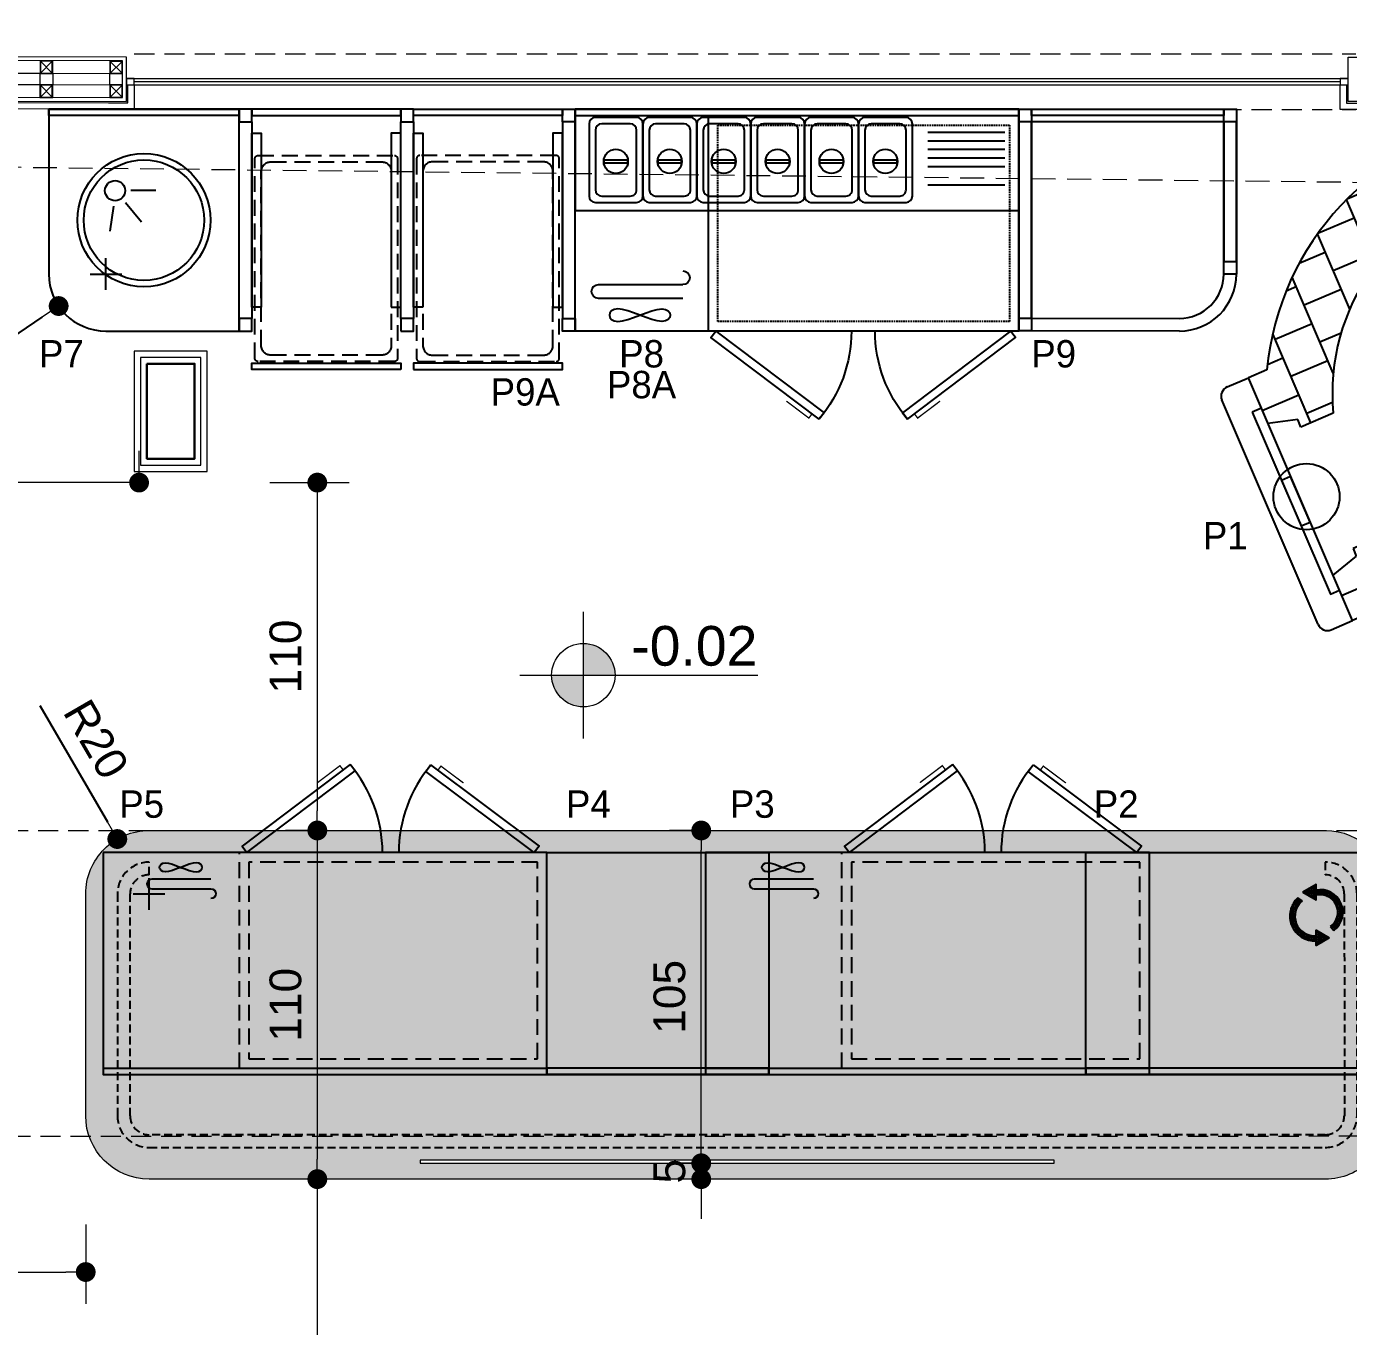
# Model space of a CAD drawing. Header units: centimetres. Extents: x 5488 to 20269, y -31398 to -19684.
# Drawn here: x 7543.6 to 7960.6, y -23204.1 to -22793.9 of the extents above; entities that cross this region are included whole.
import ezdxf
from ezdxf.enums import TextEntityAlignment as Align

# ---------------------------------------------------------------- set-up
doc = ezdxf.new("R2010")
doc.units = ezdxf.units.CM
doc.header["$PDMODE"] = 1
for name, pattern in [('( Hidden )', [0.375, 0.25, -0.125]), ('DASHED', [0.75, 0.5, -0.25]), ('HIDDEN', [9.524999999999999, 6.35, -3.175])]:
    doc.linetypes.add(name, pattern=pattern)
for name, color, linetype in [('002 Çizgi', 7, 'Continuous'), ('S2000-002 Çizgi', 7, 'Continuous'), ('xxx_Autoxxx_Auto_Mobilya_Metal', 132, 'Continuous')]:
    doc.layers.add(name, color=color, linetype=linetype)
for name, color, linetype, lineweight in [('CRC_plan_kot', 4, 'Continuous', 20), ('CRC_plan_kot_isim', 3, 'Continuous', 20), ('xxx_Auto_DIMENSION_INTERIOR', 33, 'Continuous', 0), ('xxx_Auto_Duvar_Alcipan', 51, 'Continuous', 0), ('xxx_Auto_Duvar_Duvar Gorunus 02', 251, 'Continuous', 9), ('xxx_Auto_Element_Dograma Cam', 140, 'Continuous', 9), ('xxx_Auto_Kaplama_Ahşap Tarama', 16, 'Continuous', 5), ('xxx_Auto_Kaplama_Doğal Taş', 43, 'Continuous', 13), ('xxx_Auto_Konstruksiyon_Metal', 141, 'Continuous', 0), ('xxx_Auto_Mobilya_Mermer', 21, 'Continuous', 15), ('xxx_Auto_Olcu_Ic', 33, 'Continuous', 9), ('xxx_Auto_Tasiyici_Betonarme', 1, 'Continuous', 30), ('xxx_Auto_Tefris_Silik', 252, 'Continuous', 13), ('xxx_Auto_Yardimci_Yazi', 7, 'Continuous', 9)]:
    doc.layers.add(name, color=color, linetype=linetype, lineweight=lineweight)
doc.styles.add('a_Arial-50', font='arial.ttf', dxfattribs={"height": 0.125})
doc.styles.add('AUTOBAN', font='')
doc.styles.add('TAKSİM', font='GOTHIC.TTF', dxfattribs={"height": 20})
doc.styles.get('AUTOBAN').set_extended_font_data('Helvetica Normal Tr')
doc.dimstyles.new('AUTO_DIM_1-50', dxfattribs={"dimtxt": 10, "dimasz": 6.25, "dimexe": 10, "dimexo": 10, "dimgap": 5, "dimtad": 1, "dimdec": 0, "dimzin": 0, "dimdsep": 46, "dimtxsty": 'AUTOBAN', "dimblk": 'DOT', "dimcen": 5, "dimclrd": 256, "dimclre": 256, "dimclrt": 256, "dimadec": 0, "dimazin": 0, "dimtfac": 1, "dimtdec": 0, "dimtix": 1, "dimtofl": 0, "dimtmove": 1, "dimatfit": 3, "dimfxl": 15, "dimfxlon": 1, "dimtolj": 1, "dimtzin": 0, "dimlwd": -1, "dimlwe": -1, "dimarcsym": 0})
pattern_1 = [(0, (-10433.04148533649, 21099.85760030891), (0, 0.5588000000000001), [0.4064, -0.1524]), (90, (-10433.04148533649, 21099.85760030891), (-0.5588000000000001, 0), [0.4064, -0.1524])]

# ---------------------------------------------------------------- blocks, each defined once
blk = doc.blocks.new('level_50')
for points in [[(10, -9.094947017729282e-13, 0.4142135623730951), (0, 9.99999999999909), (0, -9.094947017729282e-13)], [(0, -9.094947017729282e-13), (-10, -9.094947017729282e-13, 0.4142135623730951), (0, -10.00000000000091)]]:
    blk.add_hatch(color=256).paths.add_polyline_path(points)
for p, q in [((0, 0), (0, 20)), ((-20, 0), (0, 0)), ((0, -20), (0, 0)), ((0, 0), (55, 0))]:
    blk.add_line(p, q)
blk.add_circle((0, 0), 10)
blk = doc.blocks.new('level')
blk.add_blockref('level_50', (0, 0))
at = {"layer": 'xxx_Auto_Yardimci_Yazi', "style": 'a_Arial-50'}
blk.add_attdef('LEVEL', text='', height=12.5, dxfattribs=at).set_placement((35, 3), align=Align.CENTER)
blk = doc.blocks.new('PLAN KOT')
at = {"layer": 'CRC_plan_kot'}
ref = blk.add_blockref('level', (-1005.077830960752, 1667.280894324485), dxfattribs=at)
ref.add_attrib('LEVEL', '-0.02', dxfattribs={"layer": 'CRC_plan_kot_isim', "height": 12.5, "style": 'a_Arial-50'}).set_placement((-970.077830960985, 1670.280894324485), align=Align.CENTER)
blk = doc.blocks.new('A$Cb3d25d0a')
at = {"layer": 'xxx_Auto_Konstruksiyon_Metal', "lineweight": 20}
h = blk.add_hatch(color=256, dxfattribs=at)
h.dxf.hatch_style = 1
h.paths.add_polyline_path([(2, 2), (2, -2), (-2, -2), (-2, 2)])
h.paths.add_polyline_path([(1.883423099934589, 1.883423099934589), (-1.883423099992797, 1.883423099934589), (-1.883423099992797, -1.883423099934589), (1.883423099934589, -1.883423099934589)], flags=16)
for points in [[(2, -2), (2, 2), (-2, 2), (-2, -2)], [(1.883423099934589, -1.883423099934589), (1.883423099934589, 1.883423099934589), (-1.883423099992797, 1.883423099934589), (-1.883423099992797, -1.883423099934589)]]:
    blk.add_lwpolyline(points, close=True, dxfattribs=at)
for points in [[(1.883423099934589, -1.883423099934589), (-1.883423099992797, 1.883423099934589)], [(1.883423099934589, 1.883423099934589), (-1.883423099992797, -1.883423099934589)]]:
    blk.add_lwpolyline(points, dxfattribs=at)
blk = doc.blocks.new('A$C57eeb574')
at = {"layer": 'S2000-002 Çizgi'}
h = blk.add_hatch(dxfattribs=at)
h.set_pattern_fill('AR-B88', color=256, scale=0.0625, angle=-45.00000000000001, style=0)
h.set_pattern_definition([(315, (-3240.819943235463, 9026.227369841044), (8.980256121069157, 8.980256121069152), []), (44.99999999999999, (-3240.819943235463, 9026.227369841044), (4.490128060534583, 13.47038418160373), [12.7, -12.7])])
edge = h.paths.add_edge_path()
edge.add_line((10.59032311548799, 69.51588821436417), (6.071278254945355, 64.99684335382335))
edge.add_line((6.071278254945355, 64.99684335382335), (17.11982171098498, 53.94829989778373))
edge.add_line((17.11982171098498, 53.94829989778373), (25.41745916795116, 58.5630895360664))
edge.add_line((25.41745916795116, 58.5630895360664), (27.2588830772911, 56.72166562672828))
edge.add_line((27.2588830772911, 56.72166562672828), (35.09686389740455, 64.5596464468399))
edge.add_arc((95.38256685059969, 95.38256685059969), 67.70833333333321, -117.07978686060773, 207.0797868606077, ccw=False)
edge.add_line((64.5596464468399, 35.09686389740091), (56.72166562672646, 27.2588830772911))
edge.add_line((56.72166562672646, 27.2588830772911), (58.5630895360664, 25.41745916794935))
edge.add_line((58.56308953607004, 25.41745916794935), (53.94829989778736, 17.11982171098498))
edge.add_line((53.94829989778373, 17.11982171098498), (64.99684335382335, 6.071278254945355))
edge.add_line((64.99684335382335, 6.071278254945355), (66.6028281241961, 7.677263025316279))
edge.add_line((66.6028281241961, 7.677263025316279), (69.51588821436599, 10.59032311548799))
edge.add_arc((94.45962590326235, 94.45962590326235), 87.49999999999979, 253.4368901488554, 556.5631098511459)
for p, q in [((10.59032311548799, 69.51588821436599), (6.071278254945355, 64.99684335382335)), ((64.99684335382335, 6.071278254945355), (6.071278254945355, 64.99684335382335)), ((35.09686389740091, 64.5596464468399), (27.2588830772911, 56.72166562672828)), ((25.41745916795116, 58.56308953606822), (17.11982171098498, 53.94829989778373)), ((27.2588830772911, 56.72166562672828), (25.41745916795116, 58.56308953606822)), ((64.5596464468399, 35.09686389740091), (56.7216656267301, 27.25888307728928)), ((58.56308953607004, 25.41745916794935), (53.94829989778373, 17.11982171098498)), ((56.7216656267301, 27.25888307728928), (58.56308953607004, 25.41745916794935)), ((69.51588821436599, 10.59032311548799), (64.99684335382335, 6.071278254945355))]:
    blk.add_line(p, q, dxfattribs=at)
at = {"layer": 'S2000-002 Çizgi', "color": 4}
for p, q in [((0.9152913087928027, 59.84085640767262), (6.071278254945355, 64.99684335382335)), ((55.4214390252564, 0.9152913087928027), (0.9152913087928027, 55.4214390252564)), ((59.8408564076708, 0.9152913087928027), (64.99684335382335, 6.071278254945355))]:
    blk.add_line(p, q, dxfattribs=at)
for points in [[(11.22726520109791, 55.4214390252564), (55.4214390252564, 11.22726520109609), (57.6311477164636, 13.4369738923051), (13.4369738923051, 57.6311477164636)], [(27.80008038515734, 38.84862384119697), (38.84862384119697, 27.80008038515552), (41.05833253240417, 30.00978907636454), (30.00978907636454, 41.05833253240417)]]:
    blk.add_lwpolyline(points, close=True, dxfattribs=at)
at = {"layer": 'S2000-002 Çizgi'}
blk.add_circle((37.00719993185703, 37.00719993185521), 10.41666666666667, dxfattribs=at)
for centre, radius, start, end in [((94.45962590326235, 94.45962590326235), 87.5, 253.436890148933, 196.5631098511966), ((95.38256685059969, 95.38256685059969), 67.70833333333334, 242.920213139422, 207.0797868605305), ((37.00444413907826, 151.9148076674483), 40.08555031716697, 257.7103555637461, 12.2896444362318)]:
    blk.add_arc(centre, radius, start, end, dxfattribs=at)
at = {"layer": 'S2000-002 Çizgi', "color": 4}
for centre, start, end in [((3.125, 57.6311477164636), 134.9999999999263, 225.0000000000737), ((57.6311477164636, 3.125), 225.0000000000737, 314.9999999999263)]:
    blk.add_arc(centre, 3.125, start, end, dxfattribs=at)
blk = doc.blocks.new('_DOT')
at = {"color": 0, "linetype": 'ByBlock', "lineweight": 0}
blk.add_line((-0.5, 1e-16), (-1, 2e-16), dxfattribs=at)
at = {"linetype": 'ByBlock', "lineweight": 0, "const_width": 0.5}
blk.add_lwpolyline([(-0.25, 0, 1), (0.25, 0, 1)], format="xyb", close=True, dxfattribs=at)
blk = doc.blocks.new('*D360')
at = {"layer": 'Defpoints', "color": 0, "transparency": 16777216}
for p in [(7599.128647311156, -22937.8153088873), (7599.128647311156, -23047.57206644983), (7635.351049569575, -23047.57206644983)]:
    blk.add_point(p, dxfattribs=at)
at = {"layer": 'xxx_Auto_Olcu_Ic', "transparency": 16777216}
for p, q in [((7620.351049569575, -22937.8153088873), (7645.351049569575, -22937.8153088873)), ((7635.351049569575, -22944.0653088873), (7635.351049569575, -23041.32206644983)), ((7620.351049569575, -23047.57206644983), (7645.351049569575, -23047.57206644983))]:
    blk.add_line(p, q, dxfattribs=at)
at = {"layer": 'xxx_Auto_Olcu_Ic', "transparency": 16777216, "xscale": 6.25, "yscale": 6.25, "zscale": 6.25}
for p, rotation in [((7635.351049569575, -22937.8153088873), 90), ((7635.351049569575, -23047.57206644983), 270)]:
    blk.add_blockref('_DOT', p, dxfattribs=dict(at, rotation=rotation))
at = {"layer": 'xxx_Auto_Olcu_Ic', "transparency": 16777216, "insert": (7625.351049569566, -22992.69368766856), "char_height": 10, "attachment_point": 5, "rotation": 90, "style": 'AUTOBAN'}
blk.add_mtext('\\A1;110', dxfattribs=at)
blk = doc.blocks.new('*D362')
at = {"layer": 'Defpoints', "color": 0, "transparency": 16777216}
for p in [(7381.628605237209, -22937.81408285469), (7381.628605237209, -22937.81408285468), (7579.128589710197, -22937.81530888729)]:
    blk.add_point(p, dxfattribs=at)
at = {"layer": 'xxx_Auto_Olcu_Ic', "transparency": 16777216}
for p, q in [((7381.628605237209, -22937.81408285468), (7381.628667314813, -22927.81408285487)), ((7579.128589710197, -22937.81530888728), (7579.128651787802, -22927.81530888747)), ((7572.878589710317, -22937.81527008878), (7387.878605237089, -22937.81412165319))]:
    blk.add_line(p, q, dxfattribs=at)
at = {"layer": 'xxx_Auto_Olcu_Ic', "transparency": 16777216, "xscale": 6.25, "yscale": 6.25, "zscale": 6.25}
for p, rotation in [((7381.628605237209, -22937.81408285468), 179.9996443215248), ((7579.128589710197, -22937.81530888728), 359.9996443215248)]:
    blk.add_blockref('_DOT', p, dxfattribs=dict(at, rotation=rotation))
at = {"layer": 'xxx_Auto_Olcu_Ic', "transparency": 16777216, "insert": (7480.378659551307, -22927.81469587117), "char_height": 10, "attachment_point": 5, "rotation": 359.9996443215248, "style": 'AUTOBAN'}
blk.add_mtext('\\A1;197', dxfattribs=at)
blk = doc.blocks.new('*D363')
at = {"layer": 'Defpoints', "color": 0, "transparency": 16777216}
for p in [(7645.351049569565, -23047.57206644983), (7635.351049569583, -23157.57206644983), (7645.351049569565, -23157.57206644983)]:
    blk.add_point(p, dxfattribs=at)
at = {"layer": 'xxx_Auto_Olcu_Ic', "transparency": 16777216}
for p, q in [((7635.351049569583, -23047.57206644983), (7625.351049569583, -23047.57206644983)), ((7635.351049569583, -23053.82206644983), (7635.351049569583, -23151.32206644983)), ((7635.351049569583, -23157.57206644983), (7625.351049569583, -23157.57206644983))]:
    blk.add_line(p, q, dxfattribs=at)
at = {"layer": 'xxx_Auto_Olcu_Ic', "transparency": 16777216, "xscale": 6.25, "yscale": 6.25, "zscale": 6.25}
for p, rotation in [((7635.351049569583, -23047.57206644983), 90), ((7635.351049569583, -23157.57206644983), 270)]:
    blk.add_blockref('_DOT', p, dxfattribs=dict(at, rotation=rotation))
at = {"layer": 'xxx_Auto_Olcu_Ic', "transparency": 16777216, "insert": (7625.351049569574, -23102.57206644983), "char_height": 10, "attachment_point": 5, "rotation": 90, "style": 'AUTOBAN'}
blk.add_mtext('\\A1;110', dxfattribs=at)
blk = doc.blocks.new('*D364')
at = {"layer": 'Defpoints', "color": 0, "transparency": 16777216}
for p in [(7645.351049569565, -23157.57206644983), (7635.35104956959, -23282.57341769639), (7635.510172573739, -23282.57341769639)]:
    blk.add_point(p, dxfattribs=at)
at = {"layer": 'xxx_Auto_Olcu_Ic', "transparency": 16777216}
for p, q in [((7635.35104956959, -23157.57206644983), (7625.35104956959, -23157.57206644983)), ((7635.35104956959, -23163.82206644983), (7635.35104956959, -23276.32341769639)), ((7635.35104956959, -23282.57341769639), (7625.35104956959, -23282.57341769639))]:
    blk.add_line(p, q, dxfattribs=at)
at = {"layer": 'xxx_Auto_Olcu_Ic', "transparency": 16777216, "xscale": 6.25, "yscale": 6.25, "zscale": 6.25}
for p, rotation in [((7635.35104956959, -23157.57206644983), 90), ((7635.35104956959, -23282.57341769639), 270)]:
    blk.add_blockref('_DOT', p, dxfattribs=dict(at, rotation=rotation))
at = {"layer": 'xxx_Auto_Olcu_Ic', "transparency": 16777216, "insert": (7625.351049569581, -23220.07274207311), "char_height": 10, "attachment_point": 5, "rotation": 90, "style": 'AUTOBAN'}
blk.add_mtext('\\A1;125', dxfattribs=at)
blk = doc.blocks.new('*D367')
at = {"layer": 'Defpoints', "color": 0, "transparency": 16777216}
for p in [(7953.295082633298, -23047.57206644983), (7993.074092830773, -23047.57206644983), (7953.295082633298, -23157.57206644983)]:
    blk.add_point(p, dxfattribs=at)
at = {"layer": 'xxx_Auto_Olcu_Ic', "transparency": 16777216}
for p, q in [((7978.074092830773, -23047.57206644983), (8003.074092830773, -23047.57206644983)), ((7993.074092830773, -23151.32206644983), (7993.074092830773, -23053.82206644983)), ((7978.074092830773, -23157.57206644983), (8003.074092830773, -23157.57206644983))]:
    blk.add_line(p, q, dxfattribs=at)
at = {"layer": 'xxx_Auto_Olcu_Ic', "transparency": 16777216, "xscale": 6.25, "yscale": 6.25, "zscale": 6.25}
for p, rotation in [((7993.074092830773, -23047.57206644983), 90), ((7993.074092830773, -23157.57206644983), 270)]:
    blk.add_blockref('_DOT', p, dxfattribs=dict(at, rotation=rotation))
at = {"layer": 'xxx_Auto_Olcu_Ic', "transparency": 16777216, "insert": (7983.074092830764, -23102.57206644983), "char_height": 10, "attachment_point": 5, "rotation": 90, "style": 'AUTOBAN'}
blk.add_mtext('\\A1;110', dxfattribs=at)
blk = doc.blocks.new('*D369')
at = {"layer": 'Defpoints', "color": 0, "transparency": 16777216}
for p in [(7756.457392329452, -23152.57206693517), (7767.795082658082, -23152.57206693517), (7767.795082658082, -23157.57206644983)]:
    blk.add_point(p, dxfattribs=at)
at = {"layer": 'xxx_Auto_Olcu_Ic', "transparency": 16777216}
for p, q in [((7756.457392329452, -23146.32206693517), (7756.457392329452, -23140.07206693517)), ((7757.795082658082, -23152.57206693517), (7746.457392329452, -23152.57206693517)), ((7757.795082658082, -23157.57206644983), (7746.457392329452, -23157.57206644983)), ((7756.457392329452, -23163.82206644983), (7756.457392329452, -23170.07206644983))]:
    blk.add_line(p, q, dxfattribs=at)
at = {"layer": 'xxx_Auto_Olcu_Ic', "transparency": 16777216, "xscale": 6.25, "yscale": 6.25, "zscale": 6.25}
for p, rotation in [((7756.457392329452, -23152.57206693517), 270), ((7756.457392329452, -23157.57206644983), 90)]:
    blk.add_blockref('_DOT', p, dxfattribs=dict(at, rotation=rotation))
at = {"layer": 'xxx_Auto_Olcu_Ic', "transparency": 16777216, "insert": (7746.457392329443, -23155.0720666925), "char_height": 10, "attachment_point": 5, "rotation": 90, "style": 'AUTOBAN'}
blk.add_mtext('\\A1;5', dxfattribs=at)
blk = doc.blocks.new('*D370')
at = {"layer": 'Defpoints', "color": 0, "transparency": 16777216}
for p in [(7756.457392329454, -23047.57206644983), (7767.792238629781, -23047.57206644983), (7767.79508265808, -23152.57206693517)]:
    blk.add_point(p, dxfattribs=at)
at = {"layer": 'xxx_Auto_Olcu_Ic', "transparency": 16777216}
for p, q in [((7757.792238629781, -23047.57206644983), (7746.457392329454, -23047.57206644983)), ((7756.457392329454, -23146.32206693517), (7756.457392329454, -23053.82206644983)), ((7757.79508265808, -23152.57206693517), (7746.457392329454, -23152.57206693517))]:
    blk.add_line(p, q, dxfattribs=at)
at = {"layer": 'xxx_Auto_Olcu_Ic', "transparency": 16777216, "xscale": 6.25, "yscale": 6.25, "zscale": 6.25}
for p, rotation in [((7756.457392329454, -23047.57206644983), 90), ((7756.457392329454, -23152.57206693517), 270)]:
    blk.add_blockref('_DOT', p, dxfattribs=dict(at, rotation=rotation))
at = {"layer": 'xxx_Auto_Olcu_Ic', "transparency": 16777216, "insert": (7746.457392329445, -23100.0720666925), "char_height": 10, "attachment_point": 5, "rotation": 90, "style": 'AUTOBAN'}
blk.add_mtext('\\A1;105', dxfattribs=at)
blk = doc.blocks.new('*D371')
at = {"layer": 'Defpoints', "color": 0, "transparency": 16777216}
for p in [(7462.291242817867, -23095.79293735491), (7562.293385058899, -23095.78887437031), (7562.297086080319, -23186.88202538027)]:
    blk.add_point(p, dxfattribs=at)
at = {"layer": 'xxx_Auto_Olcu_Ic', "transparency": 16777216}
for p, q in [((7462.294334404652, -23171.88608837726), (7462.295350129044, -23196.88608835663)), ((7562.296476645683, -23171.88202539265), (7562.297492370076, -23196.88202537202)), ((7468.544943834128, -23186.88583443379), (7556.047086085477, -23186.88227931137))]:
    blk.add_line(p, q, dxfattribs=at)
at = {"layer": 'xxx_Auto_Olcu_Ic', "transparency": 16777216, "xscale": 6.25, "yscale": 6.25, "zscale": 6.25}
for p, rotation in [((7462.294943839287, -23186.88608836488), 180.0023278688329), ((7562.297086080319, -23186.88202538027), 0.002327868832824859)]:
    blk.add_blockref('_DOT', p, dxfattribs=dict(at, rotation=rotation))
at = {"layer": 'xxx_Auto_Olcu_Ic', "transparency": 16777216, "insert": (7512.295608670046, -23176.88405688083), "char_height": 10, "attachment_point": 5, "rotation": 0.002327868832824859, "style": 'AUTOBAN'}
blk.add_mtext('\\A1;100', dxfattribs=at)
blk = doc.blocks.new('A$C21bdd9f1')
blk.add_lwpolyline([(17.99999999999272, 0), (60, 0), (60, 70), (0, 70), (0, 17.99999999999272, 0.414213562373095)], format="xyb", close=True)
blk.add_lwpolyline([(60, 68), (0, 68), (0, 70), (60, 70)], close=True)
for radius in [21, 19]:
    blk.add_circle((30, 35), radius)
at = {"layer": 'S2000-002 Çizgi'}
for p, q in [((25.85833143296259, 44.50565276186535), (33.74888846307658, 44.50565276186535)), ((20.38601085721893, 39.36681502014108), (19.27334305020486, 31.55510198158299)), ((24.19525305571733, 40.59699781065137), (29.20315646406743, 34.49931024092075))]:
    blk.add_line(p, q, dxfattribs=at)
blk.add_circle((20.8927963090573, 44.31028312147828), 3.187919533039348, dxfattribs=at)
blk = doc.blocks.new('A$Cf8e973fe')
at = {"layer": 'S2000-002 Çizgi'}
h = blk.add_hatch(dxfattribs=at)
h.set_pattern_fill('ANGLE', color=256, scale=0.08, style=0)
h.set_pattern_definition(pattern_1)
h.paths.add_polyline_path([(77.13229366010546, 46.68665930929274, 0.8223516619165412), (72.57149101972936, 56.58234305325459), (72.57149101972936, 58.18234305325313, -0.7958018453687739), (78.16746307858466, 45.45961864203491)])
h.paths.add_polyline_path([(68.39341375636468, 57.49866681470303), (72.57149101972936, 59.91088084740113), (72.57149101972936, 55.08645278200493)])
h = blk.add_hatch(dxfattribs=at)
h.set_pattern_fill('ANGLE', color=256, scale=0.08, style=0)
h.set_pattern_definition(pattern_1)
h.paths.add_polyline_path([(72.57149101972936, 43.78234305325532), (72.57149101972936, 42.18234305325313, -0.7092685096097804), (66.88372825335409, 55.77489899651118), (68.23939874984262, 54.8126717194682, 0.7376446047980548)])
h.paths.add_polyline_path([(72.57149101972936, 45.51088084740331), (76.74956828309405, 43.09866681470521), (72.57149101972936, 40.68645278200347)])
for points in [[(0, 70), (90, 70), (90, 0), (0, 0)], [(90, 2), (0, 2), (0, 0), (90, 0)]]:
    blk.add_lwpolyline(points, close=True)
for p, q in [((68.23939874984262, 54.8126717194682), (66.88372825335409, 55.77489899651118)), ((77.13229366010637, 46.68665930929274), (78.16746307858466, 45.45961864203491))]:
    blk.add_line(p, q, dxfattribs=at)
for points in [[(68.39341375636468, 57.49866681470303), (72.57149101972936, 55.08645278200493), (72.57149101972936, 59.91088084740113)], [(76.74956828309405, 43.09866681470521), (72.57149101972936, 40.68645278200347), (72.57149101972936, 45.51088084740331)]]:
    blk.add_lwpolyline(points, close=True, dxfattribs=at)
for centre, radius, start, end in [((72.10846397372643, 49.97488211865493), 7.806283310970452, 132.012965615278, 273.4004756551986), ((72.10969074384684, 49.96683923815363), 6.201713678962622, 128.6138249162747, 274.2703873723373), ((73.9038434474769, 51.17633553281848), 7.131570960744617, 306.7161694728177, 100.7675253811005), ((73.87797616743865, 51.18563483046091), 5.552599668906809, 305.8799589721378, 103.6088662258209)]:
    blk.add_arc(centre, radius, start, end, dxfattribs=at)
blk = doc.blocks.new('A$C6659c1ca')
for points in [[(0, 70), (70, 70), (70, 0), (0, 0)], [(70, 2), (0, 2), (0, 0), (70, 0)]]:
    blk.add_lwpolyline(points, close=True)
blk = doc.blocks.new('A$C547f1db6')
at = {"layer": 'S2000-002 Çizgi'}
blk.add_line((140, 95.81555649840448), (0, 95.81555649840448), dxfattribs=at)
for points in [[(140, 27.81555649840448), (140, 97.81555649840448), (0, 97.81555649840448), (0, 27.81555649840448)], [(120.3746560223408, 31.05064464205134), (119.3547595788878, 31.17106545537536), (118.163291771114, 31.48853850867818), (116.8574430537947, 31.9373797219705), (115.4944038817021, 32.45190501525576), (114.1313647096104, 32.96643030854102), (112.825515992291, 33.41527152183335), (111.6340481845173, 33.73274457513253), (110.6141517410642, 33.85316538846018), (109.8134853742404, 33.73274457513617), (109.2415808265105, 33.41527152183335), (108.8984380978709, 32.96643030854102), (108.7840571883253, 32.45190501525576), (108.8984380978709, 31.9373797219705), (109.2415808265105, 31.48853850867818), (109.8134853742404, 31.17106545537899), (110.6141517410642, 31.05064464205134), (111.6340481845173, 31.17106545537536), (112.825515992291, 31.48853850867818), (114.1313647096104, 31.9373797219705), (115.4944038817021, 32.45190501525576), (116.8574430537947, 32.96643030854102), (118.163291771114, 33.41527152183335), (119.3547595788878, 33.73274457513253), (120.3746560223408, 33.85316538846018), (121.1753223891646, 33.73274457513617), (121.7472269368945, 33.41527152183335), (122.0903696655341, 32.96643030854102), (122.2047505750797, 32.45190501525576), (122.0903696655341, 31.9373797219705), (121.7472269368945, 31.48853850867818), (121.1753223891646, 31.17106545537899)], [(36.69131935720725, 0.1504816866945475), (2.462356244144758, 25.7618187116168), (3.999036465640529, 27.81555649840448), (38.22799957870666, 2.20421947347495)], [(62.05899521493484, 0), (96.16947551348494, 25.76892768048856), (94.6233398526565, 27.81555649840448), (60.5128595541064, 2.046628817915916)]]:
    blk.add_lwpolyline(points, close=True, dxfattribs=at)
at = {"layer": 'S2000-002 Çizgi', "linetype": 'DASHED', "ltscale": 10}
blk.add_lwpolyline([(94, 92.81555649840448), (3, 92.81555649840448), (3, 30.81555649840448), (94, 30.81555649840448)], close=True, dxfattribs=at)
blk.add_lwpolyline([(97, 95.81555649840448), (97, 27.81555649840448)], dxfattribs=at)
at = {"layer": 'S2000-002 Çizgi'}
for points in [[(124.6507110886587, 39.20951532187973), (105.9804521951164, 39.20951532187973, -1), (105.9804521951164, 42.25157811589816)], [(105.9804521951164, 36.16745252785404), (124.6507110886587, 36.16745252785404, 1), (124.6507110886587, 39.20951532187973)]]:
    blk.add_lwpolyline(points, format="xyb", dxfattribs=at)
at = {"layer": 'S2000-002 Çizgi', "const_width": 0.4275000000000001}
for points in [[(34.43911317757374, 1.835663073157775), (33.44888808572068, 0.512250003797817), (27.7943565859714, 4.743173139846476), (26.34650952506126, 5.826504204102093)], [(64.30340543165585, 1.695550577242102), (65.29972353697303, 0.3767184735552291), (70.93468199839845, 4.633675156779645), (72.3775173680624, 5.723672130443447)]]:
    blk.add_lwpolyline(points, dxfattribs=at)
at = {"layer": 'S2000-002 Çizgi'}
for centre, radius, start, end in [((3.999036465640529, 27.81555649840448), 42.74999999999996, 319.755034833805, 0), ((94.6233398526565, 27.81555649840448), 42.75, 180, 220.5092126637801)]:
    blk.add_arc(centre, radius, start, end, dxfattribs=at)
blk = doc.blocks.new('A$C128bdc51')
at = {"layer": '002 Çizgi', "color": 7}
for points in [[(2, 0), (15, 0, 0.4142135623731128), (17, 2), (17.00000000000091, 24.79713842875935, 0.4142135623730951), (15.00000000000091, 26.79713842875935), (2.000000000000909, 26.79713842875935, 0.4142135623730774), (0, 24.79713842875935), (0, 2, 0.4142135623730951)], [(4, 2), (12.99999999999909, 2, 0.4142135623731679), (15, 4), (14.99999999999909, 22.79713842875935, 0.4142135623731362), (12.99999999999909, 24.79713842875935), (4, 24.79713842875935, 0.4142135623730466), (2, 22.79713842875935), (2, 4, 0.4142135623730541)]]:
    blk.add_lwpolyline(points, format="xyb", close=True, dxfattribs=at)
blk.add_lwpolyline([(4.71362307941672, 12.53057460166383), (12.21148159139921, 12.53057460166383), (12.21148159139921, 13.27994405755453), (4.71362307941672, 13.27994405755453)], close=True, dxfattribs=at)
blk.add_circle((8.462552335407963, 12.93057460166528), 3.823091046240757, dxfattribs=at)
blk = doc.blocks.new('A$C96a441b5')
for p, q in [((111.2816022716943, 24.80217540338708), (135.5562365313344, 24.80217540338708)), ((111.2816022716943, 22.07666525151217), (135.5562365313344, 22.07666525151217)), ((111.2816022716943, 19.35115509963725), (135.5562365313344, 19.35115509963725)), ((111.2816022716943, 16.62564494776234), (135.5562365313344, 16.62564494776234)), ((111.2816022716943, 13.90013479588742), (135.5562365313344, 13.90013479588742)), ((111.2816022716943, 8.176544812722568), (135.5562365313344, 8.176544812722568))]:
    blk.add_line(p, q)
at = {"layer": '002 Çizgi', "color": 7}
blk.add_lwpolyline([(0, 0), (140, 0), (140, 32), (0, 32)], close=True, dxfattribs=at)
for p in [(4.39144602932447, 2.601430785620323), (21.39144602932447, 2.601430785620323), (38.39144602932447, 2.601430785620323), (55.39144602932447, 2.601430785620323), (72.39144602932447, 2.601430785620323), (89.39144602932447, 2.601430785620323)]:
    blk.add_blockref('A$C128bdc51', p)
blk = doc.blocks.new('A$Cac305920')
at = {"layer": '002 Çizgi', "color": 7}
for p, q in [((140, 95.81555649840448), (0, 95.81555649840448)), ((132.6686647957322, 42.49722475647286), (105.9968663763866, 42.49722475647286)), ((105.9968663763866, 38.1514207650107), (132.6686647957322, 38.1514207650107)), ((110.165417666034, 33.57853188027366), (110.002016366685, 32.843495747009)), ((110.6556215640921, 34.21973361355049), (110.165417666034, 33.57853188027366)), ((111.4726280608484, 34.67326654684439), (110.6556215640921, 34.21973361355049)), ((112.61643715631, 34.84529628016026), (111.4726280608484, 34.67326654684439)), ((114.0734320755291, 34.67326654684439), (112.61643715631, 34.84529628016026)), ((115.7755289437773, 34.21973361355049), (114.0734320755291, 34.67326654684439)), ((117.6410271113782, 33.57853188028093), (115.7755289437773, 34.21973361355049)), ((119.5882259286518, 32.84349574701628), (117.6410271113782, 33.57853188028093)), ((119.5882259286518, 32.84349574701628), (121.5354247459254, 33.57853188028093)), ((121.5354247459254, 33.57853188028093), (123.4009229135263, 34.21973361355049)), ((123.4009229135263, 34.21973361355049), (125.1030197817709, 34.67326654684439)), ((125.1030197817709, 34.67326654684439), (126.5600147009936, 34.84529628016026)), ((126.5600147009936, 34.84529628016026), (127.7038237964553, 34.67326654684439)), ((127.7038237964553, 34.67326654684439), (128.5208302932115, 34.21973361355049)), ((128.5208302932115, 34.21973361355049), (129.0110341912696, 33.57853188027366)), ((129.0110341912696, 33.57853188027366), (129.1744354906186, 32.843495747009)), ((110.002016366685, 32.843495747009), (110.165417666034, 32.10845961374434)), ((110.165417666034, 32.10845961374434), (110.6556215640885, 31.46725788047479)), ((110.6556215640885, 31.46725788047479), (111.4726280608484, 31.01372494718089)), ((111.4726280608484, 31.01372494718089), (112.61643715631, 30.84169521386502)), ((112.61643715631, 30.84169521386502), (114.0734320755291, 31.01372494718089)), ((114.0734320755291, 31.01372494718089), (115.7755289437773, 31.46725788047479)), ((115.7755289437773, 31.46725788047479), (117.6410271113782, 32.10845961375162)), ((117.6410271113782, 32.10845961375162), (119.5882259286518, 32.84349574701628)), ((121.5354247459254, 32.10845961375162), (119.5882259286518, 32.84349574701628)), ((123.4009229135263, 31.46725788047479), (121.5354247459254, 32.10845961375162)), ((125.1030197817745, 31.01372494718089), (123.4009229135263, 31.46725788047479)), ((126.5600147009936, 30.84169521386502), (125.1030197817745, 31.01372494718089)), ((127.7038237964553, 31.01372494718089), (126.5600147009936, 30.84169521386502)), ((128.5208302932115, 31.46725788047479), (127.7038237964553, 31.01372494718089)), ((129.0110341912696, 32.10845961374434), (128.5208302932115, 31.46725788047479)), ((129.1744354906186, 32.843495747009), (129.0110341912696, 32.10845961374434))]:
    blk.add_line(p, q, dxfattribs=at)
for points in [[(140, 27.81555649840448), (140, 97.81555649840448), (0, 97.81555649840448), (0, 27.81555649840448)], [(35.20475897192591, 0), (1.094278673375811, 25.76892768048856), (2.640414334204252, 27.81555649840448), (36.75089463275435, 2.046628817915916)], [(63.03666988997065, 0), (97.14715018852075, 25.76892768048856), (95.60101452769231, 27.81555649840448), (61.49053422914221, 2.046628817915916)]]:
    blk.add_lwpolyline(points, close=True, dxfattribs=at)
at = {"layer": '002 Çizgi', "color": 7, "linetype": 'DASHED'}
blk.add_lwpolyline([(95, 92.81555649840448), (3, 92.81555649840448), (3, 30.81555649840448), (95, 30.81555649840448)], close=True, dxfattribs=at)
at = {"layer": '002 Çizgi', "color": 7}
blk.add_lwpolyline([(98, 95.81555649840448), (98, 27.81555649840448)], dxfattribs=at)
at = {"layer": '002 Çizgi', "color": 7, "const_width": 0.4275000000000001}
for points in [[(32.9603487552049, 1.695550577242102), (31.96403064988408, 0.3767184735552291), (26.32907218846231, 4.633675156779645), (24.88623681879835, 5.723672130443447)], [(65.28108010669166, 1.695550577242102), (66.27739821201249, 0.3767184735552291), (71.91235667343426, 4.633675156779645), (73.35519204309821, 5.723672130443447)]]:
    blk.add_lwpolyline(points, dxfattribs=at)
at = {"layer": '002 Çizgi', "color": 7}
for centre, radius, start, end in [((105.9968663763866, 44.6701267522003), 2.172901995727444, 90, 270), ((132.6686647957322, 40.32432276074542), 2.17290199573472, 270, 90), ((2.640414334204252, 27.81555649840448), 42.75, 319.49078733622, 0), ((95.60101452769231, 27.81555649840448), 42.75, 180, 220.5092126637801)]:
    blk.add_arc(centre, radius, start, end, dxfattribs=at)
blk = doc.blocks.new('A$Cfe341e1a')
at = {"layer": 'S2000-002 Çizgi', "linetype": 'DASHED', "ltscale": 10}
for points in [[(1, 0), (44, 0, 0.414213562373095), (45, 1), (45, 64, 0.414213562373095), (44, 65), (1, 65, 0.414213562373095), (0, 64), (0, 1, 0.414213562373095)], [(5, 2), (40, 2, 0.414213562373095), (43, 5), (43, 60, 0.414213562373095), (40, 63), (5, 63, 0.414213562373095), (2, 60), (2, 5, 0.414213562373095)]]:
    blk.add_lwpolyline(points, format="xyb", close=True, dxfattribs=at)
blk = doc.blocks.new('A$C76952526')
for points in [[(0, 78.10028076637172), (4, 78.10028076637172), (4, 82.10028076637172), (0, 82.10028076637172)], [(51, 82.10028076637172), (4, 82.10028076637172), (4, 80.10028076637172), (51, 80.10028076637172)], [(51, 78.10028076637172), (55, 78.10028076637172), (55, 82.10028076637172), (51, 82.10028076637172)], [(55, 82.10028076637172), (102, 82.10028076637172), (102, 80.10028076637172), (55, 80.10028076637172)], [(106, 78.10028076637172), (102, 78.10028076637172), (102, 82.10028076637172), (106, 82.10028076637172)], [(4, 16.10028076637172), (0, 16.10028076637172), (0, 78.10028076637172), (4, 78.10028076637172)], [(55, 16.10028076637172), (51, 16.10028076637172), (51, 78.10028076637172), (55, 78.10028076637172)], [(102, 16.10028076637172), (106, 16.10028076637172), (106, 78.10028076637172), (102, 78.10028076637172)], [(7, 19.60028076637172), (4, 19.60028076637172), (4, 74.60028076637172), (7, 74.60028076637172)], [(48, 19.60028076637172), (51, 19.60028076637172), (51, 74.60028076637172), (48, 74.60028076637172)], [(58, 19.60028076637172), (55, 19.60028076637172), (55, 74.60028076637172), (58, 74.60028076637172)], [(99, 19.60028076637172), (102, 19.60028076637172), (102, 74.60028076637172), (99, 74.60028076637172)], [(0, 12.10028076637172), (4, 12.10028076637172), (4, 16.10028076637172), (0, 16.10028076637172)], [(51, 12.10028076637172), (55, 12.10028076637172), (55, 16.10028076637172), (51, 16.10028076637172)], [(106, 12.10028076637172), (102, 12.10028076637172), (102, 16.10028076637172), (106, 16.10028076637172)], [(51, 0), (4, 0), (4, 2), (51, 2)], [(55, 0), (102, 0), (102, 2), (55, 2)]]:
    blk.add_lwpolyline(points, close=True)
at = {"xscale": -1}
blk.add_blockref('A$Cfe341e1a', (50, 2.5), dxfattribs=at)
blk.add_blockref('A$Cfe341e1a', (56, 2.5))
blk = doc.blocks.new('A$C2b284054')
for p, q in [((0, 70.03769088294939), (68.58559809795679, 70)), ((0, 0.03769088294939138), (0, 70.03769088294939)), ((68.58559809795679, 70), (68.58559809795679, 18)), ((64.58559809795679, 66), (4, 66.03769088294939)), ((4, 66.03769088294939), (4, 4.037690882949391)), ((64.58559809795679, 17.99999999999636), (64.58559809795679, 66)), ((50.58559809795679, 0), (0, 0.03769088294939138)), ((4, 4.037690882949391), (50.58559809796043, 4))]:
    blk.add_line(p, q)
for points in [[(4, 66.03769088294939), (0, 66.03769088294939), (0, 70.03769088294939), (4, 70.03769088294939)], [(4, 70.03769088294939), (64.58559809795679, 70), (64.58559809795679, 68), (4, 68.03769088294939)], [(68.58559809795679, 66), (64.58559809795679, 66), (64.58559809795679, 70), (68.58559809795679, 70)], [(0, 4.037690882949391), (4, 4.037690882949391), (4, 66.03769088294939), (0, 66.03769088294939)], [(64.58559809795679, 22), (68.58559809795679, 22), (68.58559809795679, 66), (64.58559809795679, 66)], [(68.58559809795679, 18), (64.58559809795679, 18), (64.58559809795679, 22), (68.58559809795679, 22)], [(4, 0.03769088294939138), (0, 0.03769088294939138), (0, 4.037690882949391), (4, 4.037690882949391)]]:
    blk.add_lwpolyline(points, close=True)
for centre, radius in [((50.58559809795679, 18), 18), ((50.58559809796043, 18), 14)]:
    blk.add_arc(centre, radius, 270, 0)
blk = doc.blocks.new('*D413')
at = {"transparency": 16777216}
for p, q in [((7568.666666251819, -22877.01893302406), (7568.666666251818, -22867.01893302406)), ((7563.666666251818, -22872.01893302405), (7573.666666251819, -22872.01893302405)), ((7515.020463473226, -22908.3407405637), (7548.586306997873, -22885.61458204248))]:
    blk.add_line(p, q, dxfattribs=at)
at = {"layer": 'Defpoints', "color": 0, "transparency": 16777216}
for p in [(7568.666666251818, -22872.01893302405), (7553.761657321056, -22882.1105487903)]:
    blk.add_point(p, dxfattribs=at)
at = {"transparency": 16777216, "xscale": 6.25, "yscale": 6.25, "zscale": 6.25, "rotation": 34.10043769959886}
blk.add_blockref('_DOT', (7553.761657321056, -22882.1105487903), dxfattribs=at)
at = {"transparency": 16777216, "insert": (7523.609256870485, -22890.44911741208), "char_height": 10, "attachment_point": 5, "rotation": 34.100437699598864, "style": 'AUTOBAN'}
blk.add_mtext('\\A1;R18', dxfattribs=at)
blk = doc.blocks.new('*D414')
at = {"transparency": 16777216}
for p, q in [((7547.841563037307, -23008.14536816708), (7569.126945806029, -23044.86221034697)), ((7582.292238654561, -23072.57206644982), (7582.29223865456, -23062.57206644981)), ((7577.292238654559, -23067.57206644981), (7587.292238654561, -23067.57206644981))]:
    blk.add_line(p, q, dxfattribs=at)
at = {"layer": 'Defpoints', "color": 0, "transparency": 16777216}
for p in [(7572.261539341394, -23050.26931894289), (7582.29223865456, -23067.57206644981)]:
    blk.add_point(p, dxfattribs=at)
at = {"transparency": 16777216, "xscale": 6.25, "yscale": 6.25, "zscale": 6.25, "rotation": 300.1016045769305}
blk.add_blockref('_DOT', (7572.261539341394, -23050.26931894289), dxfattribs=at)
at = {"transparency": 16777216, "insert": (7565.568331407452, -23018.78488530248), "char_height": 10, "attachment_point": 5, "rotation": 300.1016045769305, "style": 'AUTOBAN'}
blk.add_mtext('\\A1;R20', dxfattribs=at)

msp = doc.modelspace()

# ---------------------------------------------------------------- hatches: boundary and pattern name
at = {"layer": 'xxx_Auto_Kaplama_Ahşap Tarama'}
h = msp.add_hatch(dxfattribs=at)
h.set_pattern_fill('AR-CONC', color=256, scale=0.5)
h.set_pattern_definition([(49.99999999999999, (809.5311465491541, -3617.590723406778), (91.092334498002, -7.969542769451543), [9.525, -104.775]), (355, (809.5311465491541, -3617.590723406778), (-17.62171071248467, 95.52842261951757), [7.62, -83.820292085]), (100.4514447, (817.1221500491538, -3618.25485015678), (73.47062354517664, 87.55887595609755), [8.095004399999997, -89.04512229999997]), (46.18420000000001, (809.5311465491541, -3592.190723406777), (135.539520446065, -21.02116396636357), [14.2875, -157.1625]), (96.63555760999994, (820.8260965491545, -3593.94247340678), (118.7020670257515, 123.7130622988608), [12.14251157, -133.56780408]), (351.1841511700001, (809.5311465491541, -3592.190723406777), (118.7020670324885, 123.7130622927663), [11.429983535, -125.72986596]), (21, (822.2311465491539, -3598.540723406779), (75.80719563456624, -51.1325990935438), [9.525, -104.775]), (326.0000000000001, (822.2311465491539, -3598.540723406779), (30.90101417382354, 92.09398306115963), [7.62, -83.82]), (71.45144499999999, (828.5484128491544, -3602.801773356779), (106.7082096393581, 40.96138444295262), [8.0950044, -89.04496879999999]), (37.50000000000001, (809.5311465491541, -3617.590723406778), (1.544301625295908, 42.27751943657655), [0, -82.804, 0, -85.09, 0, -84.1375]), (7.499999999999999, (809.5311465491541, -3617.590723406778), (33.40983125515287, 50.09028740905975), [0, -48.514, 0, -80.899, 0, -32.0675]), (327.5, (781.2101465491542, -3617.590723406778), (67.7952975834357, -2.864371996336722), [0, -31.75, 0, -99.06, 0, -131.445]), (317.5, (768.5101465491543, -3617.590723406778), (74.06459069300902, 12.71324551666651), [0, -41.275, 0, -65.786, 0, -93.345])])
edge = h.paths.add_edge_path()
edge.add_line((9312.934239034274, -27555.318573272), (9330.626290762004, -27555.318573272))
edge.add_arc((9330.626290762002, -27548.31857327201), 6.999999999996362, 270.0000000000148, 349.5592448212793)
edge.add_arc((-12655703.85192648, 2009176.563850346), 12827763.87852466, 350.8642093146535, 350.8644691225534)
edge.add_line((9346.745801669727, -27492.15741189267), (9332.44991226789, -27492.15744410318))
edge.add_line((9332.44991226789, -27492.15744410318), (9332.449455501846, -27061.10236461796))
edge.add_line((9332.449455501846, -27061.10236461796), (9346.746142236898, -27061.10234946853))
edge.add_arc((-12660642.42867646, -2064524.00734829), 12832765.90526256, 9.135530923292796, 9.135790639500211)
edge.add_arc((9330.626290762002, -27004.9390702985), 6.999999999999829, 10.44075517872073, 89.9999999999851)
edge.add_line((9330.626290762004, -26997.9390702985), (9312.934239034272, -26997.9390702985))
edge.add_arc((9312.934239034274, -27004.9390702985), 7, 90.0000000000149, 170.4864106854212)
edge.add_arc((10864.46380279621, -27276.62882178525), 1582.137683424508, 170.0694418627802, 189.93055813722)
edge.add_arc((9312.934239034275, -27548.318573272), 7.000000000000069, 189.5135893145788, 269.9999999999852)
at = {"layer": 'xxx_Auto_Mobilya_Mermer'}
h = msp.add_hatch(dxfattribs=at)
h.set_pattern_fill('AR-CONC', color=256, scale=0.1)
h.set_pattern_definition([(49.99999999999999, (1.818989403545856e-12, 7.275957614183426e-12), (18.2184668996004, -1.593908553890309), [1.905, -20.955]), (355, (1.818989403545856e-12, 7.275957614183426e-12), (-3.524342142496934, 19.10568452390352), [1.524, -16.764058417]), (100.4514447, (1.518200700002126, -0.1328253499923449), (14.69412470903533, 17.51177519121951), [1.61900088, -17.80902445999999]), (46.18420000000001, (1.818989403545856e-12, 5.080000000009022), (27.10790408921299, -4.204232793272715), [2.8575, -31.4325]), (96.63555760999994, (2.258990000002086, 4.729650000008405), (23.7404134051503, 24.74261245977215), [2.428502314, -26.713560816]), (351.1841511700001, (1.818989403545856e-12, 5.080000000009022), (23.74041340649771, 24.74261245855327), [2.285996707, -25.145973192]), (21, (2.540000000001783, 3.810000000008586), (15.16143912691325, -10.22651981870876), [1.905, -20.955]), (326.0000000000001, (2.540000000001783, 3.810000000008586), (6.180202834764708, 18.41879661223193), [1.524, -16.764]), (71.45144499999999, (3.803453260002243, 2.957790010008466), (21.34164192787162, 8.192276888590525), [1.61900088, -17.80899376]), (37.50000000000001, (1.818989403545856e-12, 7.275957614183426e-12), (0.3088603250591817, 8.455503887315311), [0, -16.5608, 0, -17.018, 0, -16.8275]), (7.499999999999999, (1.818989403545856e-12, 7.275957614183426e-12), (6.681966251030575, 10.01805748181195), [0, -9.7028, 0, -16.1798, 0, -6.413500000000001]), (327.5, (-5.664199999998345, 7.275957614183426e-12), (13.55905951668714, -0.5728743992673444), [0, -6.350000000000001, 0, -19.812, 0, -26.289]), (317.5, (-8.204199999998309, 7.275957614183426e-12), (14.81291813860181, 2.542649103333303), [0, -8.255, 0, -13.1572, 0, -18.669])])
h.paths.add_polyline_path([(7767.791242817873, -23152.57206693516), (7867.791242817873, -23152.57206693516), (7867.791242817873, -23151.57206693516), (7667.791242817873, -23151.57206693516), (7667.791242817873, -23152.57206693516)], flags=16)
edge = h.paths.add_edge_path()
edge.add_line((7582.292238654563, -23047.57206644982), (7953.292238604996, -23047.57206644982))
edge.add_arc((7953.292238604994, -23067.57206644982), 20, 0.0028527909564104448, 89.99999999999739, ccw=False)
edge.add_line((7973.292238580203, -23067.57107063792), (7973.295082608502, -23137.57107063792))
edge.add_arc((7953.295082633294, -23137.57206644982), 19.99999999999912, -90.00000000000267, 0.0028527909564104448, ccw=False)
edge.add_line((7953.295082633294, -23157.57206644982), (7582.295082682862, -23157.57206644982))
edge.add_arc((7582.295082682862, -23137.57206644982), 20, 180.0028527909564, 269.9999999999974, ccw=False)
edge.add_line((7562.295082707651, -23137.57306226172), (7562.292238679353, -23067.57306226172))
edge.add_arc((7582.292238654562, -23067.57206644982), 19.99999999999912, 89.99999999999739, 180.0028527909564, ccw=False)

# ---------------------------------------------------------------- linework, layer by layer
at = {"layer": 'xxx_Auto_Duvar_Alcipan'}
for points in [[(7328.878350284014, -22817.41641038708), (7575.128618510678, -22817.5409442951), (7575.128618510678, -22803.5409442951), (7314.877437416302, -22803.39953697512), (7314.877433765838, -22825.59647328177)], [(7573.878618510678, -22816.29008956578), (7573.878618510678, -22804.79009014984), (7316.127429442806, -22804.65039169899), (7316.127426781719, -22825.59647328177)], [(8242.936036231904, -22817.56529780725), (7960.453867125065, -22817.56529780726), (7960.453867125065, -22803.56529780726), (8242.936036231904, -22803.56529780725)], [(7327.628358133372, -22816.16557366333), (7569.878618510678, -22816.29008956578), (7569.878618510678, -22816.29008956578)]]:
    msp.add_lwpolyline(points, dxfattribs=at)
at = {"layer": 'xxx_Auto_Duvar_Duvar Gorunus 02', "color": 6, "linetype": '( Hidden )', "ltscale": 30}
msp.add_lwpolyline([(8340.63747833587, -22847.33032794729), (7388.606541809813, -22836.72215206298)], dxfattribs=at)
at = {"layer": 'xxx_Auto_Element_Dograma Cam'}
for points in [[(7575.128618510678, -22810.2909442951), (7960.453867125065, -22810.31529780726)], [(7575.128618510678, -22812.2909442951), (7960.453867125065, -22812.31529780726)], [(7577.628618510678, -22811.2909442951), (7957.953867125065, -22811.31529780726)]]:
    msp.add_lwpolyline(points, dxfattribs=at)
for points in [[(7575.128618510678, -22812.29094429511), (7577.628618510678, -22812.2909442951), (7577.628618510678, -22810.2909442951), (7575.128618510678, -22810.29094429511)], [(7957.953867125065, -22812.31529780725), (7960.453867125065, -22812.31529780726), (7960.453867125065, -22810.31529780726), (7957.953867125065, -22810.31529780725)], [(7767.791242817873, -23152.57206693516), (7867.791242817873, -23152.57206693516), (7867.791242817873, -23151.57206693516), (7667.791242817873, -23151.57206693516), (7667.791242817873, -23152.57206693516)]]:
    msp.add_lwpolyline(points, close=True, dxfattribs=at)
at = {"layer": 'xxx_Auto_Kaplama_Doğal Taş'}
for points in [[(7329.378347095275, -22817.91675227663), (7569.513957818161, -22818.02756842089), (7569.513957818161, -22818.03719450467), (7575.628618510678, -22818.04128618682), (7575.628618510678, -22812.2909442951), (7577.628618510678, -22812.2909442951), (7577.628618510678, -22820.04265375372), (7331.378334260609, -22819.91811983477)], [(7569.513957818161, -22820.02759766915), (7331.378334337698, -22819.91811983482), (7331.378332829639, -22825.59647328177)]]:
    msp.add_lwpolyline(points, dxfattribs=at)
for points in [[(7959.953867125065, -22812.31529780726), (7959.953867125065, -22818.06529780726), (8242.936036231904, -22818.06529780725), (8242.936036231904, -22820.06529780725), (7957.953867125065, -22820.06529780726), (7957.953867125065, -22812.31529780726)], [(7577.628618510678, -22896.31528008681), (7577.628618510678, -22934.31528008681), (7600.628618510678, -22934.31528008681), (7600.628618510678, -22896.31528008681)], [(7579.628618510678, -22898.31528008681), (7579.628618510678, -22932.31528008681), (7598.628618510678, -22932.31528008681), (7598.628618510678, -22898.31528008681)]]:
    msp.add_lwpolyline(points, close=True, dxfattribs=at)
at = {"layer": 'xxx_Auto_Konstruksiyon_Metal'}
for points in [[(7491.877713224791, -22812.23805100039), (7547.881686920502, -22812.23805100039), (7547.881686920502, -22808.78163593228), (7491.877713224791, -22808.78163593228)], [(7551.877629931505, -22812.2786410942), (7569.882675499675, -22812.25428758204), (7569.882675499675, -22808.79308440386), (7551.877629931505, -22808.81743791602)]]:
    msp.add_lwpolyline(points, close=True, dxfattribs=at)
at = {"layer": 'xxx_Auto_Mobilya_Mermer'}
msp.add_lwpolyline([(7582.292238654563, -23047.57206644982), (7953.292238604996, -23047.57206644982, -0.4141989791206068), (7973.292238580203, -23067.57107063792), (7973.295082608502, -23137.57107063792, -0.4142281457759667), (7953.295082633294, -23157.57206644982), (7582.295082682862, -23157.57206644982, -0.4141989791206066), (7562.295082707651, -23137.57306226172), (7562.292238679353, -23067.57306226172, -0.4142281457759668)], format="xyb", close=True, dxfattribs=at)
at = {"layer": 'xxx_Auto_Tasiyici_Betonarme'}
for points in [[(7581.628618510678, -22900.31528008681), (7581.628618510678, -22930.31528008681), (7596.628618510678, -22930.31528008681), (7596.628618510678, -22900.31528008681)], [(7581.628618510671, -22900.31528008681), (7581.628618510671, -22930.31528008681), (7596.628618510671, -22930.31528008681), (7596.628618510671, -22900.31528008681)]]:
    msp.add_lwpolyline(points, close=True, dxfattribs=at)
at = {"layer": 'xxx_Auto_Tefris_Silik', "linetype": 'HIDDEN'}
for points in [[(7577.628618510678, -22802.54263515894), (7962.953867125065, -22802.5669886711)], [(7577.628618510678, -22820.04265375372), (7962.953867125065, -22820.06700726588)], [(7461.549624750207, -23047.57206644982), (8073.391524750214, -23047.57206644982)], [(7462.291242817866, -23144.0137550117), (8073.291242817881, -23143.95242994566)]]:
    msp.add_lwpolyline(points, dxfattribs=at)
at = {"layer": 'xxx_Autoxxx_Auto_Mobilya_Metal', "linetype": '( Hidden )', "ltscale": 10}
msp.add_lwpolyline([(7582.292248977183, -23057.57206644982), (7582.292238654562, -23057.57206644982, 0.4142281457760185), (7572.2922386711, -23067.57265597197), (7572.295082695256, -23137.57256435577, 0.4141989791205545), (7582.295082682862, -23147.57206644982), (7953.295082633294, -23147.57206644982, 0.4142281457760185), (7963.295082616756, -23137.57147692768), (7963.292238592599, -23067.57156854387, 0.4141989791206052), (7953.292238604994, -23057.57206644982), (7953.292238604994, -23061.57206644982, -0.4141989791205697), (7959.292238597558, -23067.57176770625), (7959.295082620058, -23137.57163944356, -0.4142281457760588), (7953.295064310225, -23143.57206644987), (7582.295082682862, -23143.57206644982, -0.4141989791204852), (7576.295082690298, -23137.57236519339), (7576.292238667798, -23067.57249345609, -0.414227755228762), (7582.292248977183, -23061.57206644982)], format="xyb", close=True, dxfattribs=at)

# ---------------------------------------------------------------- block references
for name, p, rotation in [('A$C57eeb574', (7899.251917262487, -22962.87581588069), 338.2068841797943), ('A$C547f1db6', (7707.79223862978, -23026.75650995142), 180), ('A$C547f1db6', (7897.79223862978, -23026.75650995142), 180)]:
    msp.add_blockref(name, p, dxfattribs=dict(rotation=rotation))
for name, p in [('A$C21bdd9f1', (7550.666666251826, -22890.01893302405)), ('A$C76952526', (7610.666666251826, -22902.11921379042)), ('A$C96a441b5', (7716.666666251826, -22852.01893302405)), ('A$C2b284054', (7856.666666251826, -22890.01893302405)), ('A$C6659c1ca', (7707.79223862978, -23124.57206644982)), ('A$Cf8e973fe', (7877.79223862978, -23124.57206644982))]:
    msp.add_blockref(name, p)
at = {"xscale": -1}
msp.add_blockref('A$Cac305920', (7856.666666251826, -22917.83448952245), dxfattribs=at)
at = {"layer": 'xxx_Auto_DIMENSION_INTERIOR'}
msp.add_blockref('PLAN KOT', (8724.342059851313, -24665.8512004318), dxfattribs=at)
at = {"layer": 'xxx_Auto_Konstruksiyon_Metal'}
for p in [(7549.881686920502, -22806.78163593228), (7571.882675499675, -22806.79308440386), (7549.877629931505, -22814.2786410942), (7571.878618510678, -22814.29008956578)]:
    msp.add_blockref('A$Cb3d25d0a', p, dxfattribs=at)

# ---------------------------------------------------------------- texts
at = {"style": 'TAKSİM'}
for s, p in [('P7', (7554.627924573973, -22901.4934852441)), ('P8', (7737.622902937431, -22901.4934852441)), ('P9', (7867.61516737953, -22901.4934852441)), ('P8A', (7737.622902937431, -22911.20918372988)), ('P9A', (7700.939659023794, -22913.52244390676)), ('P1', (7921.731481724224, -22958.88452573583)), ('P5', (7579.95371262586, -23043.56892328392)), ('P4', (7720.851895149639, -23043.56892328392)), ('P3', (7772.555653149126, -23043.56892328392)), ('P2', (7887.328197504869, -23043.56892328392))]:
    msp.add_text(s, height=8.64, dxfattribs=at).set_placement(p, align=Align.CENTER)

# ---------------------------------------------------------------- dimensions: what is measured, and where the dimension line sits
for center, mpoint, picture, middle in [((7568.666666251818, -22872.01893302405), (7553.761657321056, -22882.1105487903), '*D413', (7523.609256870485, -22890.44911741208)), ((7582.29223865456, -23067.57206644981), (7572.261539341394, -23050.26931894289), '*D414', (7565.568331407452, -23018.78488530248))]:
    dim = msp.add_radius_dim(center=center, mpoint=mpoint, dimstyle='AUTO_DIM_1-50')
    dim.commit()
    dim.dimension.update_dxf_attribs({"geometry": picture, "text_midpoint": middle})
at = {"layer": 'xxx_Auto_Olcu_Ic'}
for p1, p2, distance, picture, middle in [((7579.128589710197, -22937.81530888729), (7381.628605237209, -22937.81408285469), -1.0913936435886953e-11, '*D362', (7480.378659551307, -22927.81469587117)), ((7599.128647311152, -22937.81530888729), (7599.128647311152, -23047.57206644982), 36.222402258422335, '*D360', (7625.351049569566, -22992.69368766856)), ((7645.351049569561, -23047.57206644983), (7645.351049569561, -23157.57206644982), -9.999999999978172, '*D363', (7625.351049569574, -23102.57206644983)), ((7953.295082633294, -23157.57206644982), (7953.295082633294, -23047.57206644982), -39.77901019747878, '*D367', (7983.074092830764, -23102.57206644983)), ((7462.291242817866, -23095.79293735491), (7562.293385058898, -23095.7888743703), -91.09315108515337, '*D371', (7512.295608670046, -23176.88405688083)), ((7767.795082658078, -23157.57206644982), (7767.795082658078, -23152.57206693516), 11.337690328626195, '*D369', (7746.457392329443, -23155.0720666925))]:
    dim = msp.add_aligned_dim(p1=p1, p2=p2, distance=distance, dimstyle='AUTO_DIM_1-50', dxfattribs=at)
    dim.commit()
    dim.dimension.update_dxf_attribs({"geometry": picture, "text_midpoint": middle})
for base, p1, p2, angle, picture, middle in [((7756.457392329454, -23047.57206644983), (7767.795082658076, -23152.57206693516), (7767.792238629778, -23047.57206644982), 270, '*D370', (7746.457392329445, -23100.0720666925)), ((7635.35104956959, -23282.57341769639), (7645.351049569561, -23157.57206644982), (7635.510172573735, -23282.57341769638), 90, '*D364', (7625.351049569581, -23220.07274207311))]:
    dim = msp.add_linear_dim(base=base, p1=p1, p2=p2, angle=angle, dimstyle='AUTO_DIM_1-50', dxfattribs=at)
    dim.commit()
    dim.dimension.update_dxf_attribs({"geometry": picture, "text_midpoint": middle})

doc.saveas('drawing.dxf')
